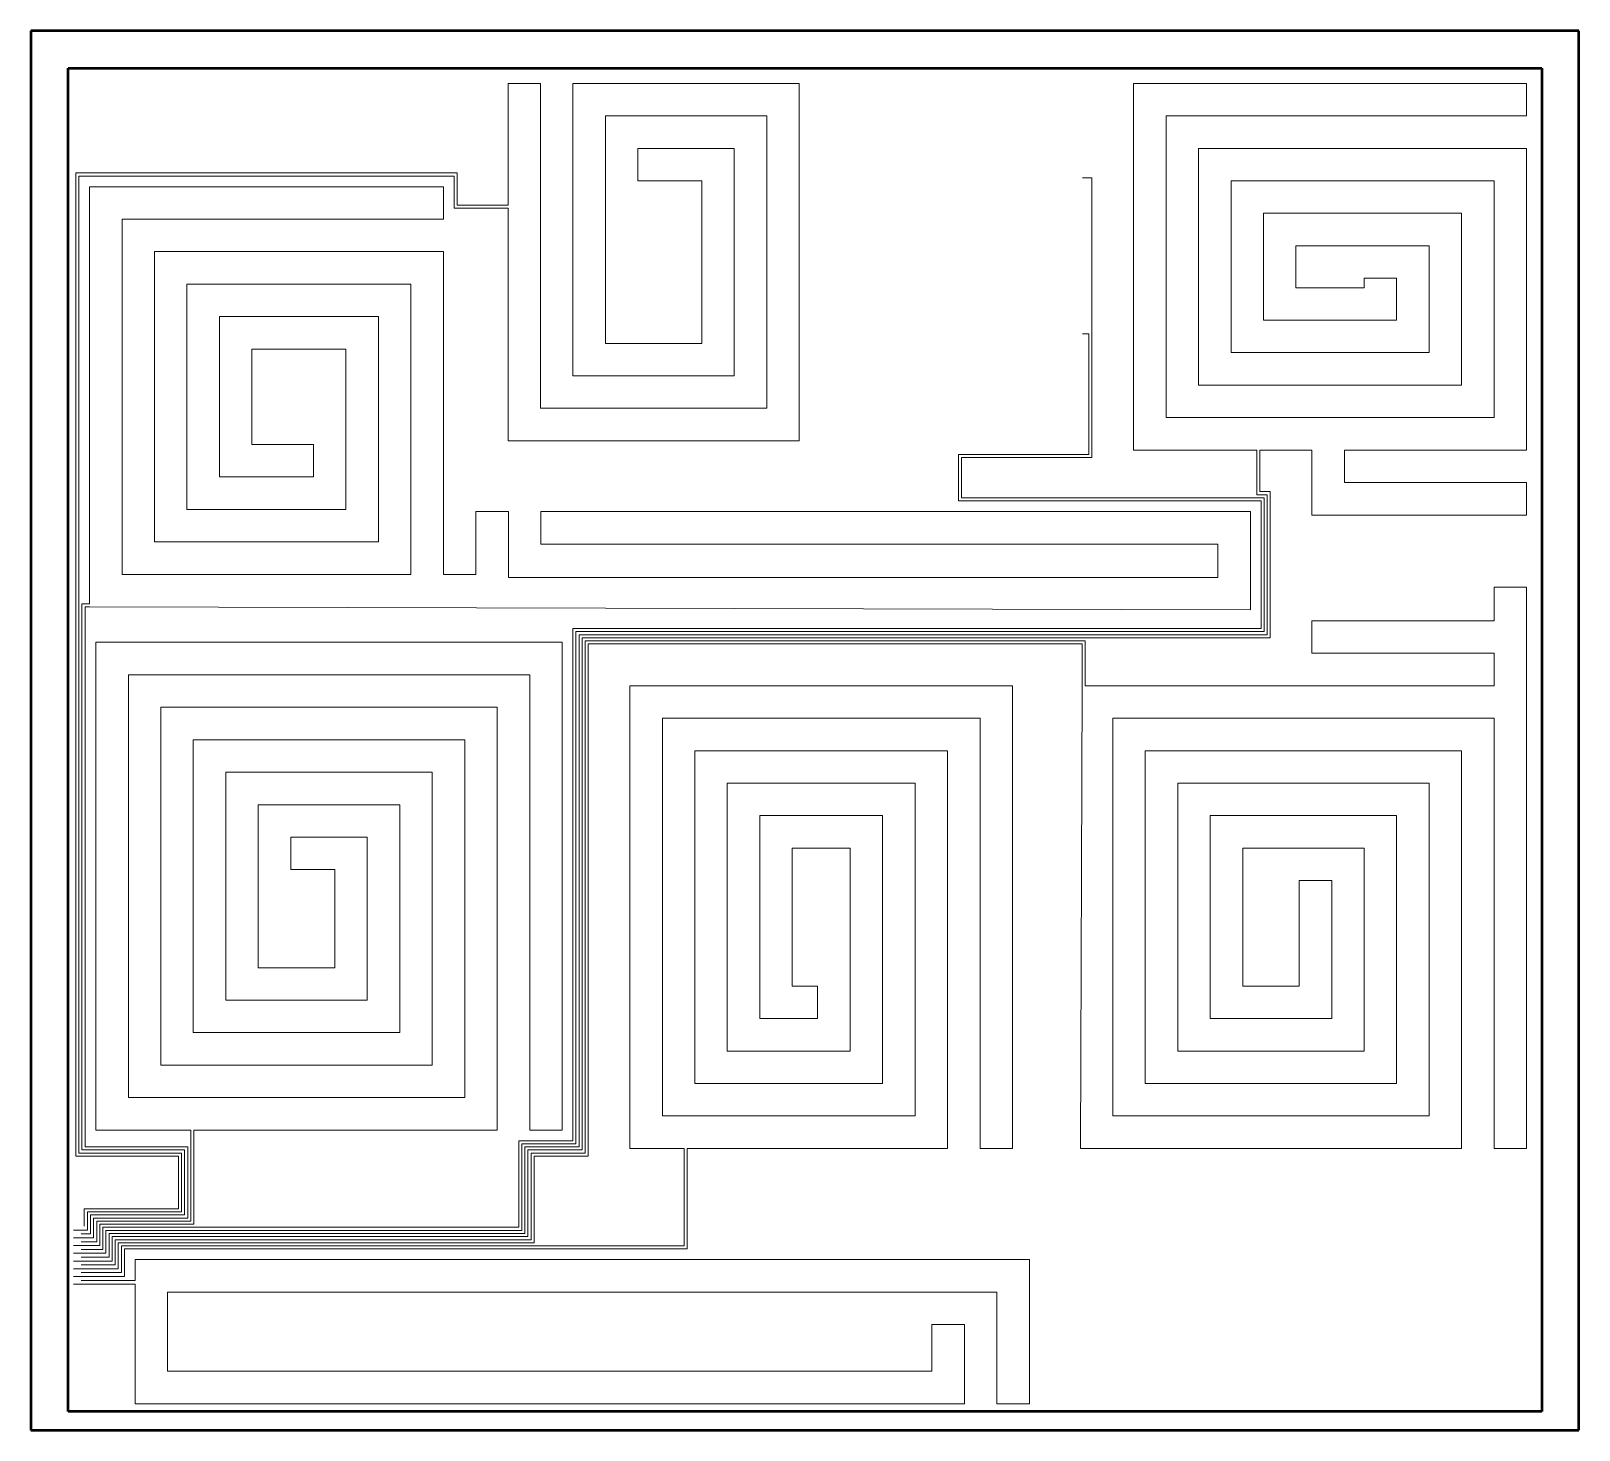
# Model space of a CAD drawing. Header units: millimetres. Extents: x -6551 to 3459, y -6385 to 2662.
import ezdxf

# ---------------------------------------------------------------- set-up
doc = ezdxf.new("R2010")
doc.units = ezdxf.units.MM
doc.layers.add('A-DETL-THIN', color=151, linetype='Continuous', lineweight=18)
doc.layers.add('A-WALL', color=113, linetype='Continuous', lineweight=18)

msp = doc.modelspace()

# ---------------------------------------------------------------- linework, layer by layer
at = {"layer": 'A-DETL-THIN'}
for p, q in [((-3256, 2323), (-3466, 2323)), ((-3466, 2323), (-3466, 1536)), ((-3256, 222), (-3256, 2323)), ((-1583, 2323), (-3046, 2323)), ((-3046, 2323), (-3046, 432)), ((-1583, 12), (-1583, 2323)), ((3120, 2323), (579, 2323)), ((579, 2323), (579, -48)), ((3120, 2113), (3120, 2323)), ((-2836, 642), (-2836, 2113)), ((-2836, 2113), (-1793, 2113)), ((-1793, 2113), (-1793, 222)), ((789, 162), (789, 2113)), ((789, 2113), (3120, 2113)), ((-2003, 1903), (-2626, 1903)), ((-2626, 1903), (-2626, 1693)), ((-2003, 432), (-2003, 1903)), ((3120, 1903), (999, 1903)), ((999, 1903), (999, 372)), ((3120, -48), (3120, 1903)), ((-6261, -4614), (-6261, 1744)), ((-6261, 1744), (-3795, 1744)), ((-6241, -4594), (-6241, 1724)), ((-6241, 1724), (-3815, 1724)), ((-3815, 1724), (-3815, 1516)), ((-3795, 1744), (-3795, 1536)), ((309, 1713), (249, 1713)), ((309, -97), (309, 1713)), ((-6172, -1042), (-6172, 1655)), ((-6172, 1655), (-3884, 1655)), ((-3884, 1655), (-3884, 1445)), ((-2626, 1693), (-2213, 1693)), ((-2213, 1693), (-2213, 642)), ((1209, 582), (1209, 1693)), ((1209, 1693), (2910, 1693)), ((2910, 1693), (2910, 162)), ((-3815, 1516), (-3466, 1516)), ((-3795, 1536), (-3466, 1536)), ((-3466, 1516), (-3466, 12)), ((-3884, 1445), (-5962, 1445)), ((-5962, 1445), (-5962, -852)), ((2700, 1483), (1419, 1483)), ((1419, 1483), (1419, 792)), ((2700, 372), (2700, 1483)), ((-5752, -642), (-5752, 1235)), ((-5752, 1235), (-3884, 1235)), ((-3884, 1235), (-3884, -852)), ((1629, 1002), (1629, 1273)), ((1629, 1273), (2490, 1273)), ((2490, 1273), (2490, 582)), ((-4094, 1025), (-5542, 1025)), ((-5542, 1025), (-5542, -432)), ((-4094, -852), (-4094, 1025)), ((2070, 1002), (1629, 1002)), ((2280, 1063), (2070, 1063)), ((2070, 1063), (2070, 1002)), ((2280, 792), (2280, 1063)), ((-5332, -222), (-5332, 815)), ((-5332, 815), (-4304, 815)), ((-4304, 815), (-4304, -642)), ((289, 703), (249, 703)), ((289, -77), (289, 703)), ((1419, 792), (2280, 792)), ((-4514, 605), (-5122, 605)), ((-5122, 605), (-5122, -12)), ((-4514, -432), (-4514, 605)), ((-2213, 642), (-2836, 642)), ((2490, 582), (1209, 582)), ((-3046, 432), (-2003, 432)), ((999, 372), (2700, 372)), ((-1793, 222), (-3256, 222)), ((2910, 162), (789, 162)), ((-3466, 12), (-1583, 12)), ((-5122, -12), (-4724, -12)), ((-4724, -12), (-4724, -222)), ((-553, -377), (-553, -77)), ((-553, -77), (289, -77)), ((-533, -357), (-533, -97)), ((-533, -97), (309, -97)), ((579, -48), (1376, -48)), ((1376, -337), (1376, -48)), ((1396, -317), (1396, -48)), ((1396, -48), (1732, -48)), ((1732, -48), (1732, -468)), ((1942, -258), (1942, -48)), ((1942, -48), (3120, -48)), ((-4724, -222), (-5332, -222)), ((3120, -258), (1942, -258)), ((3120, -468), (3120, -258)), ((1403, -377), (-553, -377)), ((1423, -357), (-533, -357)), ((1443, -337), (1376, -337)), ((1463, -317), (1396, -317)), ((1403, -1202), (1403, -377)), ((1423, -1222), (1423, -357)), ((1443, -1242), (1443, -337)), ((1463, -1262), (1463, -317)), ((-5542, -432), (-4514, -432)), ((-3674, -852), (-3674, -446)), ((-3674, -446), (-3464, -446)), ((-3464, -446), (-3464, -872)), ((-3254, -656), (-3254, -446)), ((-3254, -446), (1334, -446)), ((1334, -446), (1334, -1082)), ((1732, -468), (3120, -468)), ((-4304, -642), (-5752, -642)), ((1124, -656), (-3254, -656)), ((1124, -872), (1124, -656)), ((-5962, -852), (-4094, -852)), ((-3884, -852), (-3674, -852)), ((-3464, -872), (1124, -872)), ((3120, -934), (2910, -934)), ((2910, -934), (2910, -1152)), ((3120, -4564), (3120, -934)), ((-6221, -4574), (-6221, -1042)), ((-6221, -1042), (-6172, -1042)), ((-6201, -4554), (-6201, -1062)), ((-6201, -1062), (-6172, -1062)), ((1334, -1082), (-6172, -1062)), ((2910, -1152), (1732, -1152)), ((1732, -1152), (1732, -1362)), ((-3116, -1291), (-6131, -1291)), ((-6131, -1291), (-6131, -4445)), ((-3116, -4445), (-3116, -1291)), ((-3047, -4514), (-3047, -1202)), ((-3047, -1202), (1403, -1202)), ((-3027, -4534), (-3027, -1222)), ((-3027, -1222), (1423, -1222)), ((-3007, -4554), (-3007, -1242)), ((-3007, -1242), (1443, -1242)), ((-2987, -4574), (-2987, -1262)), ((-2987, -1262), (1463, -1262)), ((-2967, -4594), (-2967, -1282)), ((-2967, -1282), (266, -1282)), ((266, -1282), (266, -1572)), ((-2947, -4614), (-2947, -1302)), ((-2947, -1302), (246, -1302)), ((246, -1302), (246, -1572)), ((1732, -1362), (2910, -1362)), ((2910, -1362), (2910, -1572)), ((-5921, -4235), (-5921, -1501)), ((-5921, -1501), (-3326, -1501)), ((-3326, -1501), (-3326, -4445)), ((-204, -1572), (-2678, -1572)), ((-2678, -1572), (-2678, -4564)), ((-204, -4564), (-204, -1572)), ((246, -1572), (235, -4564)), ((2910, -1572), (266, -1572)), ((-3536, -1711), (-5711, -1711)), ((-5711, -1711), (-5711, -4025)), ((-3536, -4445), (-3536, -1711)), ((-2468, -4354), (-2468, -1782)), ((-2468, -1782), (-414, -1782)), ((-414, -1782), (-414, -4564)), ((445, -4354), (445, -1782)), ((445, -1782), (2910, -1782)), ((2910, -1782), (2910, -4564)), ((-5501, -3815), (-5501, -1921)), ((-5501, -1921), (-3746, -1921)), ((-3746, -1921), (-3746, -4235)), ((-624, -1992), (-2258, -1992)), ((-2258, -1992), (-2258, -4144)), ((-624, -4564), (-624, -1992)), ((2700, -1992), (655, -1992)), ((655, -1992), (655, -4144)), ((2700, -4564), (2700, -1992)), ((-3956, -2131), (-5291, -2131)), ((-5291, -2131), (-5291, -3605)), ((-3956, -4025), (-3956, -2131)), ((-2048, -3934), (-2048, -2202)), ((-2048, -2202), (-834, -2202)), ((-834, -2202), (-834, -4354)), ((865, -3934), (865, -2202)), ((865, -2202), (2490, -2202)), ((2490, -2202), (2490, -4354)), ((-5081, -3395), (-5081, -2341)), ((-5081, -2341), (-4166, -2341)), ((-4166, -2341), (-4166, -3815)), ((-1044, -2412), (-1838, -2412)), ((-1838, -2412), (-1838, -3724)), ((-1044, -4144), (-1044, -2412)), ((2280, -2412), (1075, -2412)), ((1075, -2412), (1075, -3724)), ((2280, -4144), (2280, -2412)), ((-4376, -2551), (-4871, -2551)), ((-4871, -2551), (-4871, -2761)), ((-4376, -3605), (-4376, -2551)), ((-1628, -3514), (-1628, -2622)), ((-1628, -2622), (-1254, -2622)), ((-1254, -2622), (-1254, -3934)), ((1285, -3514), (1285, -2622)), ((1285, -2622), (2070, -2622)), ((2070, -2622), (2070, -3934)), ((-4871, -2761), (-4586, -2761)), ((-4586, -2761), (-4586, -3395)), ((1860, -2832), (1650, -2832)), ((1650, -2832), (1650, -3514)), ((1860, -3724), (1860, -2832)), ((-4586, -3395), (-5081, -3395)), ((-1464, -3514), (-1628, -3514)), ((-1464, -3724), (-1464, -3514)), ((1650, -3514), (1285, -3514)), ((-5291, -3605), (-4376, -3605)), ((-1838, -3724), (-1464, -3724)), ((1075, -3724), (1860, -3724)), ((-4166, -3815), (-5501, -3815)), ((-1254, -3934), (-2048, -3934)), ((2070, -3934), (865, -3934)), ((-5711, -4025), (-3956, -4025)), ((-2258, -4144), (-1044, -4144)), ((655, -4144), (2280, -4144)), ((-3746, -4235), (-5921, -4235)), ((-834, -4354), (-2468, -4354)), ((2490, -4354), (445, -4354)), ((-6131, -4445), (-5517, -4445)), ((-5517, -5034), (-5517, -4445)), ((-5497, -5054), (-5497, -4445)), ((-5497, -4445), (-3536, -4445)), ((-3326, -4445), (-3116, -4445)), ((-5577, -4594), (-6241, -4594)), ((-5557, -4574), (-6221, -4574)), ((-5537, -4554), (-6201, -4554)), ((-5577, -4974), (-5577, -4594)), ((-5557, -4994), (-5557, -4574)), ((-5537, -5014), (-5537, -4554)), ((-3397, -5074), (-3397, -4514)), ((-3397, -4514), (-3047, -4514)), ((-3377, -5094), (-3377, -4534)), ((-3377, -4534), (-3027, -4534)), ((-3357, -5114), (-3357, -4554)), ((-3357, -4554), (-3007, -4554)), ((-3337, -5134), (-3337, -4574)), ((-3337, -4574), (-2987, -4574)), ((-3317, -5154), (-3317, -4594)), ((-3317, -4594), (-2967, -4594)), ((-2678, -4564), (-2327, -4564)), ((-2327, -5194), (-2327, -4564)), ((-2307, -5214), (-2307, -4564)), ((-2307, -4564), (-624, -4564)), ((-414, -4564), (-204, -4564)), ((235, -4564), (2700, -4564)), ((2910, -4564), (3120, -4564)), ((-5597, -4614), (-6261, -4614)), ((-5597, -4954), (-5597, -4614)), ((-3297, -5174), (-3297, -4614)), ((-3297, -4614), (-2947, -4614)), ((-6206, -5067), (-6206, -4954)), ((-6206, -4954), (-5597, -4954)), ((-6186, -5092), (-6186, -4974)), ((-6186, -4974), (-5577, -4974)), ((-6166, -5117), (-6166, -4994)), ((-6166, -4994), (-5557, -4994)), ((-6276, -5092), (-6186, -5092)), ((-6146, -5142), (-6146, -5014)), ((-6146, -5014), (-5537, -5014)), ((-6126, -5167), (-6126, -5034)), ((-6126, -5034), (-5517, -5034)), ((-6106, -5192), (-6106, -5054)), ((-6106, -5054), (-5497, -5054)), ((-6086, -5217), (-6086, -5074)), ((-6086, -5074), (-3397, -5074)), ((-6066, -5242), (-6066, -5094)), ((-6066, -5094), (-3377, -5094)), ((-6276, -5142), (-6146, -5142)), ((-6276, -5192), (-6106, -5192)), ((-6226, -5117), (-6166, -5117)), ((-6226, -5167), (-6126, -5167)), ((-6046, -5267), (-6046, -5114)), ((-6046, -5114), (-3357, -5114)), ((-6026, -5292), (-6026, -5134)), ((-6026, -5134), (-3337, -5134)), ((-6006, -5317), (-6006, -5154)), ((-6006, -5154), (-3317, -5154)), ((-5986, -5342), (-5986, -5174)), ((-5986, -5174), (-3297, -5174)), ((-5966, -5367), (-5966, -5194)), ((-5966, -5194), (-2327, -5194)), ((-6276, -5242), (-6066, -5242)), ((-6276, -5292), (-6026, -5292)), ((-6226, -5217), (-6086, -5217)), ((-6226, -5267), (-6046, -5267)), ((-5946, -5392), (-5946, -5214)), ((-5946, -5214), (-2307, -5214)), ((-5877, -5417), (-5877, -5283)), ((-5877, -5283), (-95, -5283)), ((-95, -5283), (-95, -6215)), ((-6276, -5342), (-5986, -5342)), ((-6276, -5392), (-5946, -5392)), ((-6226, -5317), (-6006, -5317)), ((-6226, -5367), (-5966, -5367)), ((-6276, -5442), (-5877, -5442)), ((-6226, -5417), (-5877, -5417)), ((-5877, -6215), (-5877, -5442)), ((-305, -5493), (-5667, -5493)), ((-5667, -5493), (-5667, -6005)), ((-305, -6215), (-305, -5493)), ((-725, -6005), (-725, -5703)), ((-725, -5703), (-515, -5703)), ((-515, -5703), (-515, -6215)), ((-5667, -6005), (-725, -6005)), ((-515, -6215), (-5877, -6215)), ((-95, -6215), (-305, -6215))]:
    msp.add_line(p, q, dxfattribs=at)
at = {"layer": 'A-WALL', "lineweight": 50}
for p, q in [((-6551, 2662), (-6551, -6385)), ((3459, 2662), (-6551, 2662)), ((3459, -6385), (3459, 2662)), ((-6311, -6265), (-6311, 2422)), ((-6311, 2422), (3219, 2422)), ((3219, 2422), (3219, -6265)), ((3219, -6265), (-6311, -6265)), ((-6551, -6385), (3459, -6385))]:
    msp.add_line(p, q, dxfattribs=at)

doc.saveas('drawing.dxf')
